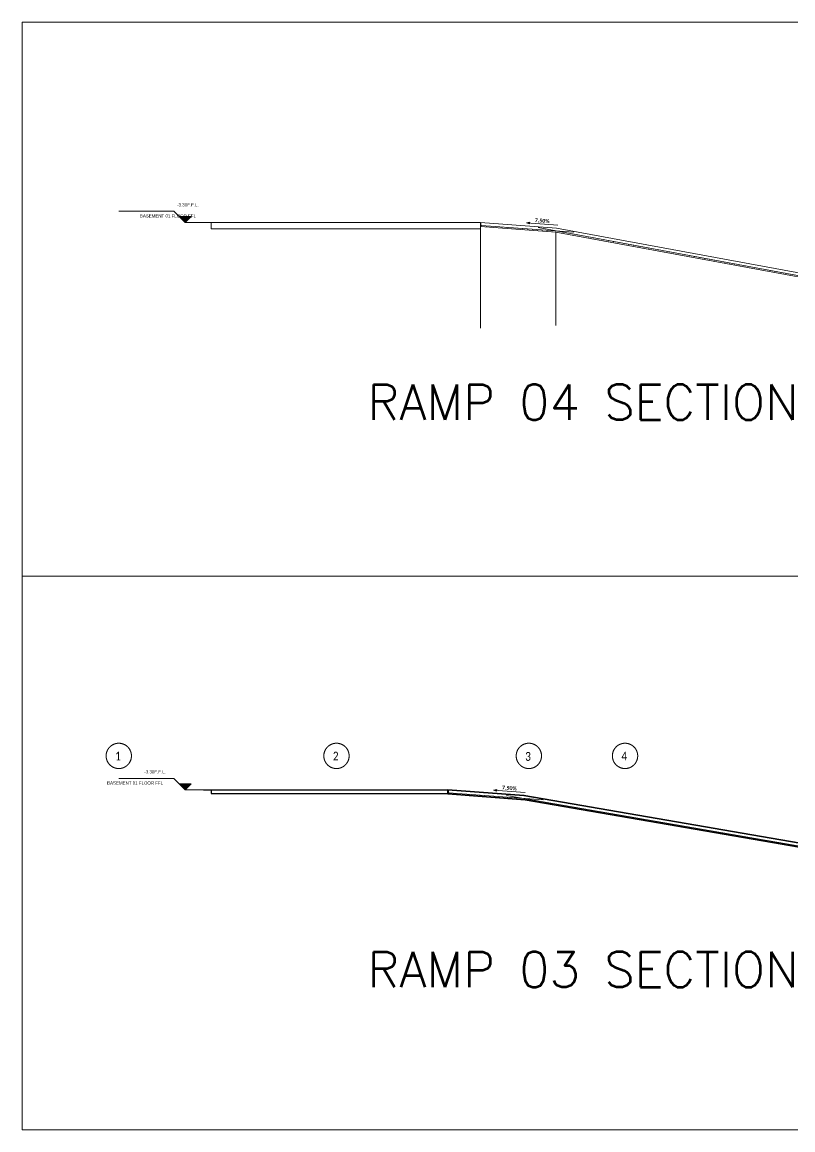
# Model space of a CAD drawing. Header units: millimetres. Extents: x -967280 to 3852, y 2833 to 1955156.
# Drawn here: x -395931 to -365485, y 507650 to 551414 of the extents above; entities that cross this region are included whole.
import ezdxf

# ---------------------------------------------------------------- set-up
doc = ezdxf.new("R2010")
doc.units = ezdxf.units.MM
doc.header["$LTSCALE"] = 1000
doc.linetypes.add('HRZN_Line-Ptrn-Sold', pattern=[9144001.0, 9144000.0, -1])
for name, color, linetype, lineweight in [('00-EG-RFT-Section', 5, 'Continuous', 0), ('A-AX-ATT-100', 7, 'HRZN_Line-Ptrn-Sold', 18), ('A-BERG', 8, 'Continuous', 13), ('A-FLOR-PATT', 1, 'Continuous', 13), ('A-SYMB', 7, 'Continuous', 13), ('A-SYMB-LEVL', 7, 'Continuous', 13)]:
    doc.layers.add(name, color=color, linetype=linetype, lineweight=lineweight)
doc.layers.add('A-ANNO-TEXT-25', color=7, linetype='Continuous')
doc.styles.add('Arial', font='arial.ttf', dxfattribs={"height": 317.5})
doc.styles.add('Calibri_3', font='calibri.ttf', dxfattribs={"width": 0.8, "height": 250})
doc.styles.add('Calibri_B', font='calibrib.ttf', dxfattribs={"height": 300})
doc.styles.get("Standard").update_dxf_attribs({"font": 'x-arab.shx'})

# ---------------------------------------------------------------- blocks, each defined once
blk = doc.blocks.new('Grid - DAE_G-Datm-Grid-Head-1554275-BASEMENT 03 FLOOR FFL')
at = {"layer": 'A-AX-ATT-100'}
blk.add_circle((0, 0), 5, dxfattribs=at)
blk = doc.blocks.new('Level - FFL-3606071-Section A')
at = {"layer": 'A-SYMB-LEVL'}
blk.add_hatch(color=256, dxfattribs=at).paths.add_polyline_path([(-14298, 217987), (-14772, 217987), (-14535, 217750)])
at = {"layer": 'A-SYMB-LEVL', "linetype": 'HRZN_Line-Ptrn-Sold', "lineweight": 18}
for p, q in [((-14981, 218196), (-17154, 218196)), ((-14535, 217750), (-14981, 218196)), ((-14298, 217987), (-14772, 217987)), ((-14535, 217750), (-14772, 217987)), ((-14772, 217987), (-14298, 217987)), ((-14535, 217750), (-14298, 217987)), ((-14298, 217987), (-14535, 217750)), ((-14535, 217750), (-13509, 217750))]:
    blk.add_line(p, q, dxfattribs=at)

msp = doc.modelspace()

# ---------------------------------------------------------------- hatches: boundary and pattern name
at = {"layer": 'A-SYMB'}
for points in [[(-376012.8, 543484), (-375890.6, 543441.2), (-375885.6, 543508)], [(-377309, 521068.2), (-377186.9, 521025.4), (-377181.9, 521092.2)]]:
    msp.add_hatch(color=256, dxfattribs=at).paths.add_polyline_path(points)

# ---------------------------------------------------------------- linework, layer by layer
at = {"color": 8}
for p, q in [((-388765.1, 521087.2), (-379109, 521087.2)), ((-388465.1, 521087.2), (-388465.1, 520936.7)), ((-388465.1, 520936.7), (-379109, 520936.7))]:
    msp.add_line(p, q, dxfattribs=at)
at = {"layer": '00-EG-RFT-Section'}
for points in [[(-377806.6, 543481.2), (-377806.6, 543397.8, 0.3924538), (-377795.5, 543385.9), (-374135.1, 543111.3)], [(-379083.7, 521069.3), (-379083.7, 520980.1, 0.3924538), (-379072.6, 520968.1), (-375351, 520689)], [(-376792.3, 520865.4), (-355818.3, 517243.6, 0.0240379), (-355817.1, 517243.5), (-352862.7, 517021.9, -0.3924538), (-352851.6, 517009.9), (-352851.6, 516654.7)]]:
    msp.add_lwpolyline(points, format="xyb", dxfattribs=at)
msp.add_lwpolyline([(-375550, 543297.6), (-355539.6, 539606.2)], dxfattribs=at)
at = {"layer": 'A-BERG'}
for p, q in [((-377826.6, 543503), (-388465.1, 543503)), ((-377826.6, 543253), (-388465.1, 543253)), ((-377826.6, 539317.7), (-377826.6, 543503)), ((-374847.1, 539423.2), (-374847.1, 543129.2))]:
    msp.add_line(p, q, dxfattribs=at)
for points in [[(-395931.4, 551414.3), (-341894.4, 551414.3), (-341894.4, 529532.2), (-395931.4, 529532.2)], [(-395931.4, 529532.2), (-341894.4, 529532.2), (-341894.4, 507650.1), (-395931.4, 507650.1)]]:
    msp.add_lwpolyline(points, close=True, dxfattribs=at)
msp.add_lwpolyline([(-388465.1, 543503), (-388465.1, 543253)], dxfattribs=at)
at = {"layer": 'A-BERG', "color": 0}
msp.add_lwpolyline([(-352826.4, 538353), (-352826.4, 539554.3), (-355826.6, 539778), (-374826.6, 543278), (-377826.6, 543503), (-377826.6, 543342.5), (-374847.1, 543119.1), (-355847.1, 539619.1), (-353076.4, 539412.5), (-353076.4, 538353)], dxfattribs=at)
at = {"layer": 'A-BERG', "color": 5, "const_width": 12}
for points in [[(-377782.5, 543363.6, -1), (-377794.5, 543363.6, -1)], [(-377572.5, 543347.8, -1), (-377584.5, 543347.8, -1)], [(-377372.5, 543332.8, -1), (-377384.5, 543332.8, -1)], [(-377172.5, 543317.8, -1), (-377184.5, 543317.8, -1)], [(-376972.5, 543302.8, -1), (-376984.5, 543302.8, -1)], [(-376772.5, 543287.8, -1), (-376784.5, 543287.8, -1)], [(-376572.5, 543272.8, -1), (-376584.5, 543272.8, -1)], [(-376372.5, 543257.8, -1), (-376384.5, 543257.8, -1)], [(-376172.5, 543242.8, -1), (-376184.5, 543242.8, -1)], [(-375972.5, 543227.8, -1), (-375984.5, 543227.8, -1)], [(-375772.5, 543212.8, -1), (-375784.5, 543212.8, -1)], [(-375572.5, 543197.8, -1), (-375584.5, 543197.8, -1)], [(-375372.5, 543182.8, -1), (-375384.5, 543182.8, -1)], [(-375172.5, 543167.8, -1), (-375184.5, 543167.8, -1)], [(-374972.5, 543152.8, -1), (-374984.5, 543152.8, -1)], [(-374762.5, 543136.6, -1), (-374774.5, 543136.7, -1)], [(-374562.9, 543099.7, -1), (-374574.9, 543099.9, -1)], [(-374363.3, 543062.9, -1), (-374375.3, 543063.1, -1)], [(-374163.7, 543026.1, -1), (-374175.7, 543026.2, -1)], [(-373964.1, 542989.3, -1), (-373976.1, 542989.4, -1)], [(-373764.5, 542952.5, -1), (-373776.5, 542952.6, -1)], [(-373564.9, 542915.6, -1), (-373576.9, 542915.8, -1)], [(-373365.3, 542878.8, -1), (-373377.3, 542879, -1)], [(-373165.7, 542842, -1), (-373177.7, 542842.1, -1)], [(-372966.1, 542805.2, -1), (-372978.1, 542805.3, -1)], [(-372766.5, 542768.4, -1), (-372778.5, 542768.5, -1)], [(-372566.9, 542731.5, -1), (-372578.9, 542731.7, -1)], [(-372367.4, 542694.7, -1), (-372379.4, 542694.9, -1)], [(-372167.8, 542657.9, -1), (-372179.8, 542658, -1)], [(-371968.2, 542621.1, -1), (-371980.2, 542621.2, -1)], [(-371768.6, 542584.3, -1), (-371780.6, 542584.4, -1)], [(-371569, 542547.4, -1), (-371581, 542547.6, -1)], [(-371369.4, 542510.6, -1), (-371381.4, 542510.7, -1)], [(-371169.8, 542473.8, -1), (-371181.8, 542473.9, -1)], [(-370970.2, 542437, -1), (-370982.2, 542437.1, -1)], [(-370770.6, 542400.2, -1), (-370782.6, 542400.3, -1)], [(-370571, 542363.3, -1), (-370583, 542363.5, -1)], [(-370371.4, 542326.5, -1), (-370383.4, 542326.6, -1)], [(-370179.9, 542291.2, -1), (-370191.8, 542291.3, -1)], [(-369972.2, 542252.9, -1), (-369984.2, 542253, -1)], [(-369772.7, 542216.1, -1), (-369784.7, 542216.2, -1)], [(-369573.1, 542179.2, -1), (-369585.1, 542179.4, -1)], [(-369373.5, 542142.4, -1), (-369385.5, 542142.5, -1)], [(-369173.9, 542105.6, -1), (-369185.9, 542105.7, -1)], [(-368974.3, 542068.8, -1), (-368986.3, 542068.9, -1)], [(-368774.7, 542032, -1), (-368786.7, 542032.1, -1)], [(-368575.1, 541995.1, -1), (-368587.1, 541995.3, -1)], [(-368375.5, 541958.3, -1), (-368387.5, 541958.4, -1)], [(-368175.9, 541921.5, -1), (-368187.9, 541921.6, -1)], [(-367976.3, 541884.7, -1), (-367988.3, 541884.8, -1)], [(-367776.7, 541847.9, -1), (-367788.7, 541848, -1)], [(-367577.1, 541811, -1), (-367589.1, 541811.2, -1)], [(-367377.6, 541774.2, -1), (-367389.6, 541774.3, -1)], [(-367178, 541737.4, -1), (-367190, 541737.5, -1)], [(-366978.4, 541700.6, -1), (-366990.4, 541700.7, -1)], [(-366778.8, 541663.7, -1), (-366790.8, 541663.9, -1)], [(-366579.2, 541626.9, -1), (-366591.2, 541627.1, -1)], [(-366379.6, 541590.1, -1), (-366391.6, 541590.2, -1)], [(-366180, 541553.3, -1), (-366192, 541553.4, -1)], [(-365980.4, 541516.5, -1), (-365992.4, 541516.6, -1)], [(-365780.8, 541479.6, -1), (-365792.8, 541479.8, -1)], [(-365581.2, 541442.8, -1), (-365593.2, 541443, -1)], [(-379063.4, 520946.1, -1), (-379075.4, 520946.1, -1)], [(-378853.4, 520930.4, -1), (-378865.4, 520930.4, -1)], [(-378653.4, 520915.4, -1), (-378665.4, 520915.4, -1)], [(-378453.4, 520900.4, -1), (-378465.4, 520900.4, -1)], [(-378253.4, 520885.4, -1), (-378265.4, 520885.4, -1)], [(-378053.4, 520870.4, -1), (-378065.4, 520870.4, -1)], [(-377853.4, 520855.4, -1), (-377865.4, 520855.4, -1)], [(-377653.4, 520840.4, -1), (-377665.4, 520840.4, -1)], [(-377453.4, 520825.4, -1), (-377465.4, 520825.4, -1)], [(-377253.4, 520810.4, -1), (-377265.4, 520810.4, -1)], [(-377053.4, 520795.4, -1), (-377065.4, 520795.4, -1)], [(-376853.4, 520780.4, -1), (-376865.4, 520780.4, -1)], [(-376653.4, 520765.4, -1), (-376665.4, 520765.4, -1)], [(-376453.4, 520750.4, -1), (-376465.4, 520750.4, -1)], [(-376263.4, 520737.7, -1), (-376275.4, 520737.7, -1)], [(-376054.7, 520722.3, -1), (-376066.7, 520722.3, -1)], [(-375854.7, 520687.7, -1), (-375866.7, 520687.7, -1)], [(-375654.7, 520653.2, -1), (-375666.7, 520653.2, -1)], [(-375454.7, 520618.7, -1), (-375466.7, 520618.7, -1)], [(-375254.7, 520584.1, -1), (-375266.7, 520584.1, -1)], [(-375054.7, 520549.6, -1), (-375066.7, 520549.6, -1)], [(-374854.7, 520515.1, -1), (-374866.7, 520515.1, -1)], [(-374654.7, 520480.5, -1), (-374666.7, 520480.5, -1)], [(-374454.7, 520446, -1), (-374466.7, 520446, -1)], [(-374254.7, 520411.5, -1), (-374266.7, 520411.5, -1)], [(-374054.7, 520376.9, -1), (-374066.7, 520376.9, -1)], [(-373854.7, 520342.4, -1), (-373866.7, 520342.4, -1)], [(-373654.7, 520307.9, -1), (-373666.7, 520307.9, -1)], [(-373454.7, 520273.3, -1), (-373466.7, 520273.3, -1)], [(-373254.7, 520238.8, -1), (-373266.7, 520238.8, -1)], [(-373054.7, 520204.2, -1), (-373066.7, 520204.2, -1)], [(-372854.7, 520169.7, -1), (-372866.7, 520169.7, -1)], [(-372654.7, 520135.2, -1), (-372666.7, 520135.2, -1)], [(-372454.7, 520100.6, -1), (-372466.7, 520100.6, -1)], [(-372254.7, 520066.1, -1), (-372266.7, 520066.1, -1)], [(-372054.7, 520031.6, -1), (-372066.7, 520031.6, -1)], [(-371854.7, 519997, -1), (-371866.7, 519997, -1)], [(-371654.7, 519962.5, -1), (-371666.7, 519962.5, -1)], [(-371462.7, 519929.3, -1), (-371474.7, 519929.3, -1)], [(-371254.7, 519893.4, -1), (-371266.7, 519893.4, -1)], [(-371054.7, 519858.9, -1), (-371066.7, 519858.9, -1)], [(-370854.7, 519824.3, -1), (-370866.7, 519824.3, -1)], [(-370654.7, 519789.8, -1), (-370666.7, 519789.8, -1)], [(-370454.7, 519755.3, -1), (-370466.7, 519755.3, -1)], [(-370254.7, 519720.7, -1), (-370266.7, 519720.7, -1)], [(-370054.7, 519686.2, -1), (-370066.7, 519686.2, -1)], [(-369854.7, 519651.7, -1), (-369866.7, 519651.7, -1)], [(-369654.7, 519617.1, -1), (-369666.7, 519617.1, -1)], [(-369454.7, 519582.6, -1), (-369466.7, 519582.6, -1)], [(-369254.7, 519548.1, -1), (-369266.7, 519548.1, -1)], [(-369054.7, 519513.5, -1), (-369066.7, 519513.5, -1)], [(-368854.7, 519479, -1), (-368866.7, 519479, -1)], [(-368654.7, 519444.5, -1), (-368666.7, 519444.5, -1)], [(-368454.7, 519409.9, -1), (-368466.7, 519409.9, -1)], [(-368254.7, 519375.4, -1), (-368266.7, 519375.4, -1)], [(-368054.7, 519340.8, -1), (-368066.7, 519340.8, -1)], [(-367854.7, 519306.3, -1), (-367866.7, 519306.3, -1)], [(-367654.7, 519271.8, -1), (-367666.7, 519271.8, -1)], [(-367454.7, 519237.2, -1), (-367466.7, 519237.2, -1)], [(-367254.7, 519202.7, -1), (-367266.7, 519202.7, -1)], [(-367054.7, 519168.2, -1), (-367066.7, 519168.2, -1)], [(-366854.7, 519133.6, -1), (-366866.7, 519133.6, -1)], [(-366654.7, 519099.1, -1), (-366666.7, 519099.1, -1)], [(-366454.7, 519064.6, -1), (-366466.7, 519064.6, -1)], [(-366254.7, 519030, -1), (-366266.7, 519030, -1)], [(-366054.7, 518995.5, -1), (-366066.7, 518995.5, -1)], [(-365854.7, 518961, -1), (-365866.7, 518961, -1)], [(-365654.7, 518926.4, -1), (-365666.7, 518926.4, -1)]]:
    msp.add_lwpolyline(points, format="xyb", close=True, dxfattribs=at)
at = {"layer": 'A-FLOR-PATT', "color": 7, "lineweight": 35}
msp.add_lwpolyline([(-352826.4, 515937.2), (-352826.4, 517138.5), (-355809, 517362.2), (-376109, 520862.2), (-379109, 521087.2), (-379109, 520926.7), (-376065.4, 520692.3), (-355828.7, 517203.2), (-353076.1, 516996.7), (-353076.1, 515937.2)], dxfattribs=at)
at = {"layer": 'A-SYMB'}
for p, q in [((-375885.6, 543508), (-376012.8, 543484)), ((-374766.3, 543390.5), (-376012.8, 543484)), ((-376012.8, 543484), (-375890.6, 543441.2)), ((-375890.6, 543441.2), (-375885.6, 543508)), ((-377181.9, 521092.2), (-377309, 521068.2)), ((-377309, 521068.2), (-377186.9, 521025.4)), ((-376062.5, 520974.7), (-377309, 521068.2)), ((-377186.9, 521025.4), (-377181.9, 521092.2))]:
    msp.add_line(p, q, dxfattribs=at)

# ---------------------------------------------------------------- block references
at = {"layer": 'A-AX-ATT-100', "xscale": 99.99999999999993, "yscale": 99.99999999999993, "zscale": 99.99999999999993, "rotation": 180}
for p in [(-392114, 522424.9), (-383514, 522424.9), (-372114, 522424.9)]:
    msp.add_blockref('Grid - DAE_G-Datm-Grid-Head-1554275-BASEMENT 03 FLOOR FFL', p, dxfattribs=at)
at = {"layer": 'A-AX-ATT-100', "xscale": 99.99999999999993, "yscale": 99.99999999999993, "zscale": 99.99999999999993}
msp.add_blockref('Grid - DAE_G-Datm-Grid-Head-1554275-BASEMENT 03 FLOOR FFL', (-375914, 522424.9), dxfattribs=at)
at = {"layer": 'A-SYMB-LEVL', "linetype": 'HRZN_Line-Ptrn-Sold', "lineweight": 18, "extrusion": (0, 0, -1), "xscale": -1}
for p in [(374956.2, 325753), (374956.2, 303337.2)]:
    msp.add_blockref('Level - FFL-3606071-Section A', p, dxfattribs=at)

# ---------------------------------------------------------------- texts
at = {"layer": 'A-ANNO-TEXT-25', "char_height": 1400, "attachment_point": 1}
for s, insert in [('{\\Fsimplex|c0;RAMP 04 SECTION}', (-382297.5, 537097)), ('{\\Fsimplex|c0;RAMP 03 SECTION}', (-382297.5, 514681.2))]:
    msp.add_mtext_dynamic_manual_height_columns(s, width=32198.797, gutter_width=16537.7, heights=[-1400], dxfattribs=dict(at, insert=insert))
at = {"layer": 'A-AX-ATT-100', "linetype": 'Continuous', "lineweight": 13, "char_height": 350, "width": 336.709, "attachment_point": 1, "style": 'Calibri_3'}
for s, insert in [('1', (-392256.4, 522592.8)), ('2', (-383656.4, 522592.8)), ('3', (-376056.6, 522579.8)), ('4', (-372256.4, 522592.8))]:
    msp.add_mtext(s, dxfattribs=dict(at, insert=insert))
at = {"layer": 'A-SYMB', "color": 3, "char_height": 150, "width": 716.262, "attachment_point": 1, "rotation": 355.71085, "line_spacing_factor": 1.158048, "style": 'Calibri_B'}
for insert in [(-375671.6, 543666.9), (-376967.9, 521251.1)]:
    msp.add_mtext('7.50%', dxfattribs=dict(at, insert=insert))
at = {"layer": 'A-SYMB-LEVL', "char_height": 125, "attachment_point": 3, "style": 'Arial'}
for s, insert, width in [('-3.30F.F.L.', (-388957.4, 544260.3), 2258.354), ('BASEMENT 01 FLOOR FFL', (-389065.8, 543820.1), 4805.315), ('-3.30F.F.L.', (-390253.7, 521858.5), 2258.354), ('BASEMENT 01 FLOOR FFL', (-390362.1, 521418.4), 4805.315)]:
    msp.add_mtext(s, dxfattribs=dict(at, insert=insert, width=width))

doc.saveas('drawing.dxf')
